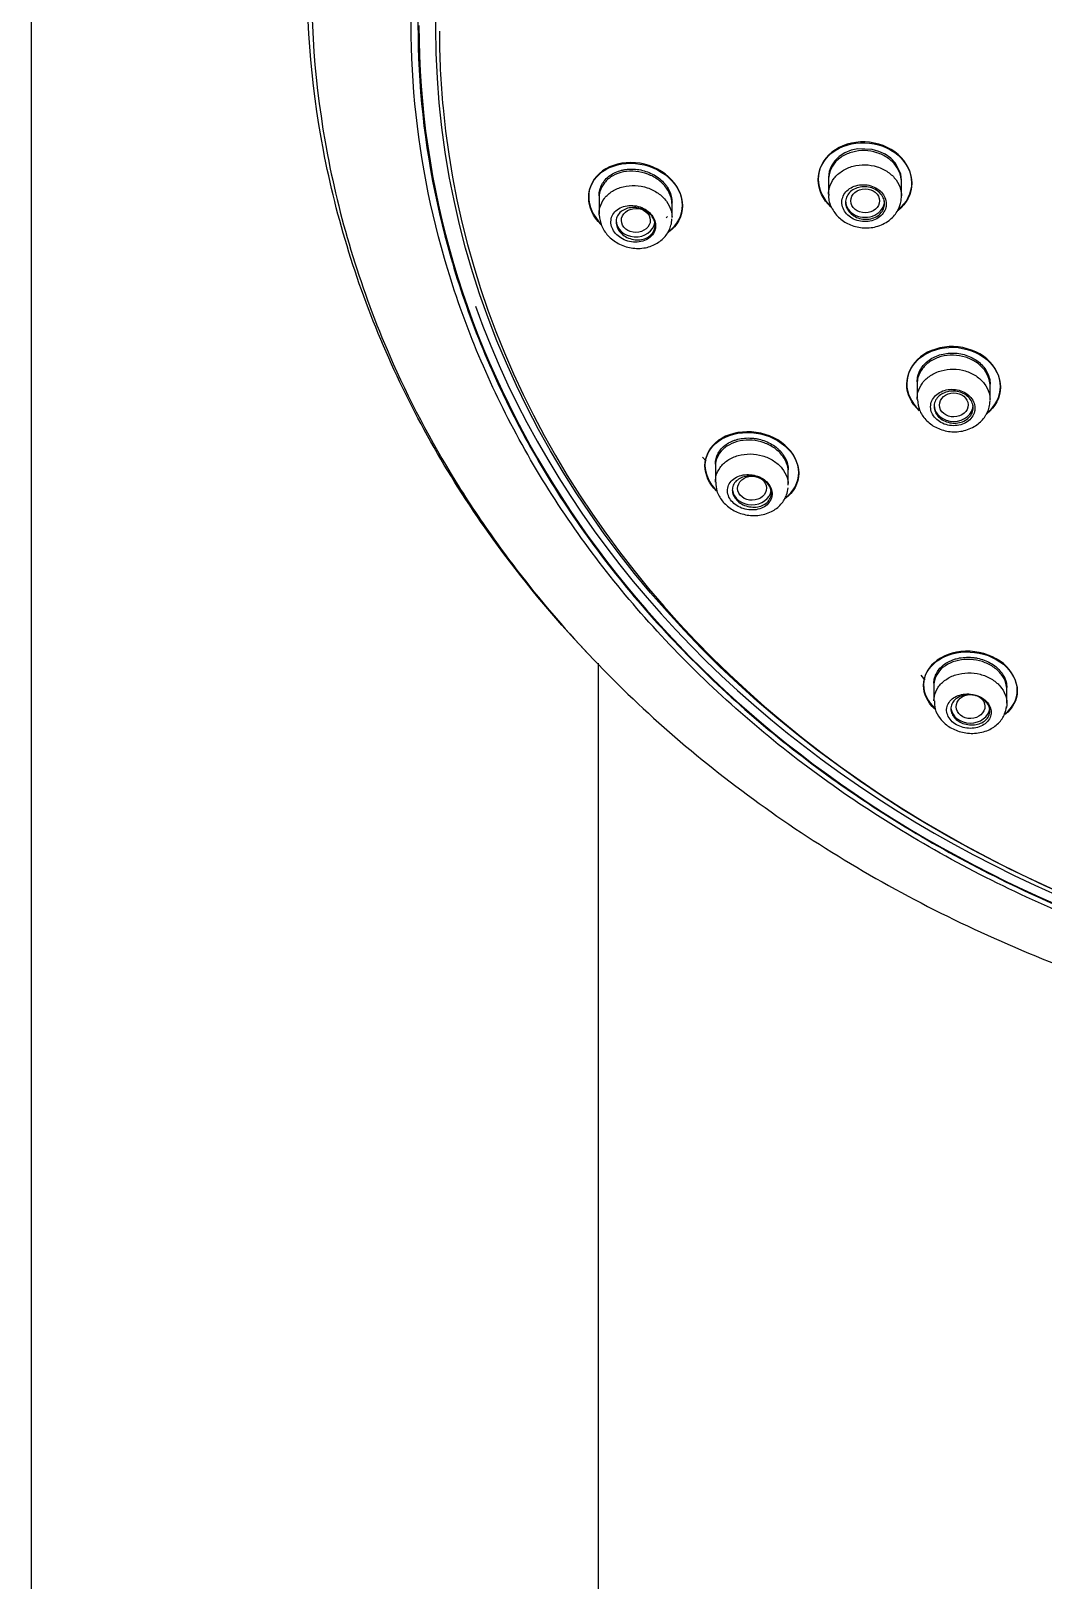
# Model space of a CAD drawing. Header units: millimetres. Extents: x -60 to 7633, y -2614 to 2146.
# Drawn here: x 2956.3 to 2995.3, y 966 to 1025.5 of the extents above; entities that cross this region are included whole.
import ezdxf

# ---------------------------------------------------------------- set-up
doc = ezdxf.new("R2010")
doc.units = ezdxf.units.MM
doc.layers.get('0').update_dxf_attribs({"color": 250})

msp = doc.modelspace()

# ---------------------------------------------------------------- linework, layer by layer
at = {"linetype": 'Continuous'}
for p, q in [((2956.342, 1859.666), (2956.342, 873.965)), ((2987.388, 1020.722), (2987.214, 1020.553)), ((2987.601, 1020.859), (2987.388, 1020.722)), ((2987.842, 1020.957), (2987.601, 1020.859)), ((2988.105, 1021.014), (2987.842, 1020.957)), ((2988.65, 1020.994), (2988.105, 1021.014)), ((2988.913, 1020.918), (2988.65, 1020.994)), ((2989.154, 1020.803), (2988.913, 1020.918)), ((2989.367, 1020.65), (2989.154, 1020.803)), ((2987.214, 1020.553), (2987.084, 1020.356)), ((2989.541, 1020.468), (2989.367, 1020.65)), ((2989.75, 1020.039), (2989.541, 1020.468)), ((2986.977, 1019.917), (2986.977, 1019.263)), ((2989.777, 1019.812), (2989.75, 1020.039)), ((2989.777, 1019.202), (2989.777, 1019.812)), ((2978.163, 1019.22), (2978.163, 1018.519)), ((2980.963, 1018.371), (2980.963, 1018.962)), ((2990.38, 1012.075), (2990.38, 1011.418)), ((2993.18, 1011.364), (2993.18, 1011.976)), ((2982.14, 1009.17), (2982.269, 1009.011)), ((2982.629, 1008.927), (2982.629, 1008.218)), ((2985.429, 1008.088), (2985.429, 1008.684)), ((2978.142, 873.965), (2978.142, 1001.252)), ((2990.517, 1000.796), (2990.67, 1000.606)), ((2991.023, 1000.538), (2991.023, 999.81)), ((2993.823, 999.714), (2993.823, 1000.319))]:
    msp.add_line(p, q, dxfattribs=at)
msp.add_arc((2987.949, 1019.912), 0.972, 152.81421, 179.90953, dxfattribs=at)
for centre, major_axis, ratio in [((3016.592, 1025.663), (44.7, 0), 0.838671), ((2988.383, 1019.015), (0.553, 0.003), 0.834682), ((2979.573, 1018.263), (0.555, 0.005), 0.831436), ((2991.786, 1011.175), (0.552, 0.007), 0.836504), ((2984.038, 1007.975), (0.554, 0.012), 0.834677), ((2992.43, 999.588), (0.552, 0.014), 0.839811)]:
    msp.add_ellipse(centre, major_axis=major_axis, ratio=ratio, dxfattribs=at)
for centre, major_axis, start_param, end_param in [((3016.592, 1025.749), (-45.35, 0), 0, 0.963986), ((3016.592, 1025.541), (-44.564, 0), 0, 0.079176), ((3016.592, 1025.541), (-44.564, 0), 0.079176, 3.011959), ((2988.377, 1019.014), (-0.75, 0), 0, 3.141593), ((2979.563, 1018.262), (-0.75, 0), 0, 3.012708), ((3016.592, 1025.886), (-45.1, 0), 0.292927, 2.913253), ((2991.78, 1011.172), (0.75, 0), 3.141593, 6.283185), ((2984.029, 1007.97), (-0.75, 0), 0.101328, 3.016538), ((2992.423, 999.581), (-0.75, 0), 0.107356, 3.024316), ((3016.592, 1025.749), (-45.35, 0), 0.963986, 1.980202)]:
    msp.add_ellipse(centre, major_axis=major_axis, ratio=0.838671, start_param=start_param, end_param=end_param, dxfattribs=at)
for points, knots in [([(3016.592, 1068.809), (3013.403, 1068.811), (3010.21, 1068.551), (3004.003, 1067.534), (3000.954, 1066.773), (2995.053, 1064.766), (2992.259, 1063.542), (2986.979, 1060.662), (2984.467, 1058.984), (2979.918, 1055.293), (2977.875, 1053.286), (2974.252, 1048.947), (2972.668, 1046.597), (2970.105, 1041.765), (2969.103, 1039.262), (2967.672, 1034.076), (2967.252, 1031.411), (2967.033, 1026.064), (2967.232, 1023.408), (2968.226, 1018.171), (2969.034, 1015.561), (2970.843, 1011.408), (2971.688, 1009.795), (2972.658, 1008.226)], [0, 0, 0, 0, 0.093763, 0.093763, 0.187525, 0.187525, 0.281288, 0.281288, 0.37505, 0.37505, 0.468813, 0.468813, 0.562575, 0.562575, 0.656338, 0.656338, 0.7501, 0.7501, 0.843863, 0.843863, 0.937625, 0.937625, 1, 1, 1, 1]), ([(2977.69, 1001.667), (2976.389, 1003.044), (2975.188, 1004.494), (2972.439, 1008.313), (2971.07, 1010.712), (2968.886, 1015.716), (2968.074, 1018.335), (2967.073, 1023.59), (2966.872, 1026.255), (2967.089, 1031.621), (2967.509, 1034.295), (2968.943, 1039.501), (2969.947, 1042.013), (2972.517, 1046.864), (2974.105, 1049.222), (2977.74, 1053.578), (2979.789, 1055.592), (2984.354, 1059.298), (2986.874, 1060.982), (2992.079, 1063.822), (2994.778, 1065.015), (2997.623, 1066.002)], [0, 0, 0, 0, 0.068757, 0.068757, 0.172637, 0.172637, 0.276517, 0.276517, 0.380397, 0.380397, 0.484277, 0.484277, 0.588157, 0.588157, 0.692037, 0.692037, 0.795917, 0.795917, 0.899797, 0.899797, 1, 1, 1, 1]), ([(3005.346, 988.702), (3002.658, 989.275), (3000.07, 990.044), (2995.085, 991.959), (2992.668, 993.119), (2988.155, 995.769), (2986.061, 997.252), (2982.195, 1000.531), (2980.421, 1002.338), (2977.333, 1006.135), (2976, 1008.138), (2973.763, 1012.356), (2972.867, 1014.568), (2971.58, 1019.029), (2971.176, 1021.3), (2970.862, 1025.923), (2970.957, 1028.245), (2971.634, 1032.797), (2972.215, 1035.044), (2973.878, 1039.478), (2974.939, 1041.604), (2977.49, 1045.66), (2978.992, 1047.605), (2982.409, 1051.251), (2984.291, 1052.92), (2988.388, 1055.961), (2990.627, 1057.343), (2995.344, 1059.733), (2997.804, 1060.737), (3002.923, 1062.37), (3005.602, 1063.001), (3009.689, 1063.632), (3011.064, 1063.79), (3013.822, 1064.001), (3015.222, 1064.053), (3016.592, 1064.053)], [0, 0, 0, 0, 0.0625, 0.0625, 0.125, 0.125, 0.1875, 0.1875, 0.25, 0.25, 0.3125, 0.3125, 0.375, 0.375, 0.4375, 0.4375, 0.5, 0.5, 0.5625, 0.5625, 0.625, 0.625, 0.6875, 0.6875, 0.75, 0.75, 0.8125, 0.8125, 0.875, 0.875, 0.9375, 0.9375, 0.96875, 0.96875, 1, 1, 1, 1]), ([(3016.592, 1063.798), (3011.072, 1063.799), (3005.746, 1062.982), (2995.475, 1059.741), (2990.651, 1057.302), (2984.526, 1052.771), (2982.651, 1051.113), (2979.244, 1047.49), (2977.745, 1045.556), (2975.2, 1041.522), (2974.142, 1039.409), (2972.48, 1034.997), (2971.899, 1032.762), (2971.219, 1028.233), (2971.122, 1025.923), (2971.429, 1021.321), (2971.828, 1019.061), (2973.104, 1014.621), (2973.993, 1012.42), (2976.217, 1008.22), (2977.541, 1006.226), (2980.611, 1002.447), (2982.376, 1000.648), (2986.221, 997.383), (2988.304, 995.907), (2992.795, 993.269), (2995.199, 992.115), (3000.159, 990.208), (3002.735, 989.443), (3005.41, 988.873)], [0, 0, 0, 0, 0.125, 0.125, 0.25, 0.25, 0.3125, 0.3125, 0.375, 0.375, 0.4375, 0.4375, 0.5, 0.5, 0.5625, 0.5625, 0.625, 0.625, 0.6875, 0.6875, 0.75, 0.75, 0.8125, 0.8125, 0.875, 0.875, 0.9375, 0.9375, 1, 1, 1, 1]), ([(2989.633, 1018.663), (2989.639, 1018.666), (2989.643, 1018.67), (2989.985, 1018.942), (2990.177, 1019.325), (2990.177, 1020.109), (2989.982, 1020.507), (2989.318, 1021.083), (2988.852, 1021.261), (2987.903, 1021.295), (2987.438, 1021.151), (2986.773, 1020.624), (2986.577, 1020.244), (2986.577, 1019.848)], [0, 0, 0, 0, 0.002944, 0.002944, 0.202355, 0.202355, 0.401766, 0.401766, 0.601177, 0.601177, 0.800589, 0.800589, 1, 1, 1, 1]), ([(2986.577, 1019.821), (2986.577, 1020.217), (2986.772, 1020.596), (2987.437, 1021.123), (2987.906, 1021.267), (2988.844, 1021.234), (2989.311, 1021.06), (2989.984, 1020.478), (2990.177, 1020.082), (2990.177, 1019.299), (2989.982, 1018.914), (2989.648, 1018.647), (2989.645, 1018.645), (2989.643, 1018.643)], [0, 0, 0, 0, 0.1997064, 0.1997064, 0.3994128, 0.3994128, 0.5991192, 0.5991192, 0.7988256, 0.7988256, 0.998532, 0.998532, 1, 1, 1, 1]), ([(2989.777, 1019.729), (2989.777, 1019.819), (2989.764, 1019.91), (2989.739, 1019.999), (2989.704, 1020.127), (2989.641, 1020.252), (2989.557, 1020.365), (2989.473, 1020.477), (2989.365, 1020.58), (2989.242, 1020.665), (2989.119, 1020.749), (2988.978, 1020.818), (2988.83, 1020.866), (2988.681, 1020.913), (2988.522, 1020.94), (2988.366, 1020.945), (2988.209, 1020.949), (2988.05, 1020.931), (2987.902, 1020.892), (2987.755, 1020.853), (2987.614, 1020.793), (2987.492, 1020.715), (2987.371, 1020.637), (2987.264, 1020.539), (2987.182, 1020.431), (2987.1, 1020.323), (2987.041, 1020.2), (2987.008, 1020.074), (2986.987, 1019.995), (2986.977, 1019.913), (2986.977, 1019.831)], [0, 0, 0, 0, 0.07379, 0.07379, 0.07379, 0.180874, 0.180874, 0.180874, 0.287974, 0.287974, 0.287974, 0.395212, 0.395212, 0.395212, 0.502662, 0.502662, 0.502662, 0.610319, 0.610319, 0.610319, 0.718089, 0.718089, 0.718089, 0.825817, 0.825817, 0.825817, 0.933348, 0.933348, 0.933348, 1, 1, 1, 1]), ([(2980.801, 1017.816), (2980.811, 1017.823), (2980.821, 1017.83), (2981.169, 1018.086), (2981.363, 1018.458), (2981.363, 1019.239), (2981.165, 1019.644), (2980.496, 1020.245), (2980.029, 1020.44), (2979.085, 1020.519), (2978.623, 1020.404), (2977.961, 1019.927), (2977.763, 1019.566), (2977.763, 1019.174)], [0, 0, 0, 0, 0.005917, 0.005917, 0.204733, 0.204733, 0.40355, 0.40355, 0.602367, 0.602367, 0.801183, 0.801183, 1, 1, 1, 1]), ([(2977.763, 1019.146), (2977.763, 1019.539), (2977.961, 1019.899), (2978.623, 1020.376), (2979.088, 1020.491), (2980.022, 1020.413), (2980.49, 1020.221), (2981.167, 1019.616), (2981.363, 1019.213), (2981.363, 1018.432), (2981.166, 1018.057), (2980.822, 1017.803), (2980.811, 1017.796), (2980.8, 1017.788)], [0, 0, 0, 0, 0.198722, 0.198722, 0.397444, 0.397444, 0.596166, 0.596166, 0.794888, 0.794888, 0.99361, 0.99361, 1, 1, 1, 1]), ([(2980.963, 1018.878), (2980.963, 1018.965), (2980.951, 1019.054), (2980.927, 1019.141), (2980.892, 1019.268), (2980.831, 1019.395), (2980.749, 1019.509), (2980.666, 1019.624), (2980.56, 1019.731), (2980.44, 1019.82), (2980.319, 1019.91), (2980.18, 1019.986), (2980.034, 1020.041), (2979.886, 1020.097), (2979.728, 1020.133), (2979.572, 1020.148), (2979.415, 1020.162), (2979.255, 1020.155), (2979.106, 1020.126), (2978.956, 1020.097), (2978.813, 1020.046), (2978.689, 1019.976), (2978.565, 1019.906), (2978.456, 1019.816), (2978.372, 1019.713), (2978.289, 1019.611), (2978.228, 1019.493), (2978.194, 1019.369), (2978.173, 1019.292), (2978.163, 1019.211), (2978.163, 1019.13)], [0, 0, 0, 0, 0.071831, 0.071831, 0.071831, 0.177419, 0.177419, 0.177419, 0.283077, 0.283077, 0.283077, 0.389429, 0.389429, 0.389429, 0.496915, 0.496915, 0.496915, 0.605633, 0.605633, 0.605633, 0.715196, 0.715196, 0.715196, 0.824715, 0.824715, 0.824715, 0.933102, 0.933102, 0.933102, 1, 1, 1, 1]), ([(2978.224, 1019.542), (2978.237, 1019.577), (2978.253, 1019.611), (2978.306, 1019.71), (2978.349, 1019.772), (2978.451, 1019.887), (2978.51, 1019.94), (2978.639, 1020.033), (2978.709, 1020.073), (2978.861, 1020.143), (2978.942, 1020.17), (2979.068, 1020.202), (2979.11, 1020.21), (2979.197, 1020.224), (2979.242, 1020.23), (2979.376, 1020.24), (2979.466, 1020.239), (2979.648, 1020.224), (2979.74, 1020.209), (2979.919, 1020.165), (2980.006, 1020.136), (2980.176, 1020.065), (2980.258, 1020.023), (2980.411, 1019.927), (2980.482, 1019.874), (2980.613, 1019.756), (2980.672, 1019.693), (2980.749, 1019.593), (2980.773, 1019.558), (2980.817, 1019.488), (2980.837, 1019.451), (2980.89, 1019.342), (2980.917, 1019.267), (2980.953, 1019.115), (2980.963, 1019.038), (2980.963, 1018.961), (2980.963, 1018.961), (2980.963, 1018.961)], [0, 0, 0, 0, 0.034477, 0.034477, 0.103429, 0.103429, 0.172382, 0.172382, 0.241335, 0.241335, 0.310287, 0.310287, 0.344764, 0.344764, 0.37924, 0.37924, 0.448193, 0.448193, 0.517145, 0.517145, 0.586098, 0.586098, 0.655051, 0.655051, 0.724003, 0.724003, 0.792956, 0.792956, 0.827432, 0.827432, 0.861909, 0.861909, 0.930861, 0.930861, 0.999814, 0.999814, 1, 1, 1, 1]), ([(2986.977, 1019.268), (2986.977, 1019.354), (2986.989, 1019.44), (2987.012, 1019.523), (2987.047, 1019.649), (2987.108, 1019.772), (2987.192, 1019.881), (2987.275, 1019.99), (2987.383, 1020.087), (2987.505, 1020.166), (2987.628, 1020.245), (2987.769, 1020.306), (2987.917, 1020.346), (2988.065, 1020.386), (2988.224, 1020.405), (2988.381, 1020.401), (2988.538, 1020.397), (2988.696, 1020.371), (2988.844, 1020.324), (2988.992, 1020.277), (2989.133, 1020.208), (2989.255, 1020.124), (2989.377, 1020.039), (2989.484, 1019.936), (2989.567, 1019.823), (2989.649, 1019.71), (2989.71, 1019.584), (2989.744, 1019.456), (2989.765, 1019.375), (2989.776, 1019.293), (2989.777, 1019.211)], [0, 0, 0, 0, 0.070497, 0.070497, 0.070497, 0.178191, 0.178191, 0.178191, 0.285954, 0.285954, 0.285954, 0.39381, 0.39381, 0.39381, 0.501742, 0.501742, 0.501742, 0.609698, 0.609698, 0.609698, 0.717619, 0.717619, 0.717619, 0.825465, 0.825465, 0.825465, 0.93323, 0.93323, 0.93323, 1, 1, 1, 1]), ([(2978.164, 1018.479), (2978.16, 1018.575), (2978.17, 1018.671), (2978.194, 1018.763), (2978.227, 1018.887), (2978.287, 1019.007), (2978.368, 1019.112), (2978.449, 1019.218), (2978.554, 1019.313), (2978.675, 1019.388), (2978.796, 1019.464), (2978.936, 1019.522), (2979.083, 1019.559), (2979.231, 1019.596), (2979.39, 1019.611), (2979.547, 1019.604), (2979.705, 1019.598), (2979.865, 1019.568), (2980.014, 1019.518), (2980.163, 1019.469), (2980.305, 1019.397), (2980.429, 1019.31), (2980.552, 1019.223), (2980.661, 1019.119), (2980.745, 1019.004), (2980.829, 1018.89), (2980.891, 1018.764), (2980.926, 1018.636), (2980.948, 1018.556), (2980.961, 1018.474), (2980.963, 1018.393)], [0, 0, 0, 0, 0.078356, 0.078356, 0.078356, 0.184458, 0.184458, 0.184458, 0.290985, 0.290985, 0.290985, 0.398091, 0.398091, 0.398091, 0.505643, 0.505643, 0.505643, 0.613318, 0.613318, 0.613318, 0.720773, 0.720773, 0.720773, 0.827794, 0.827794, 0.827794, 0.934356, 0.934356, 0.934356, 1, 1, 1, 1]), ([(2978.163, 1019.212), (2978.163, 1019.212), (2978.163, 1019.213), (2978.163, 1019.213), (2978.163, 1019.29), (2978.172, 1019.364), (2978.199, 1019.472), (2978.21, 1019.507), (2978.224, 1019.542)], [0, 0, 0, 0, 0.003942, 0.003942, 0.003942, 0.667981, 0.667981, 1, 1, 1, 1]), ([(2989.193, 1018.904), (2989.192, 1018.983), (2989.175, 1019.063), (2989.143, 1019.139), (2989.111, 1019.214), (2989.063, 1019.287), (2989.004, 1019.35), (2988.944, 1019.414), (2988.871, 1019.47), (2988.79, 1019.514), (2988.709, 1019.559), (2988.618, 1019.593), (2988.526, 1019.613), (2988.432, 1019.634), (2988.334, 1019.641), (2988.239, 1019.635), (2988.144, 1019.629), (2988.05, 1019.609), (2987.964, 1019.577), (2987.878, 1019.545), (2987.798, 1019.5), (2987.731, 1019.445), (2987.664, 1019.391), (2987.608, 1019.326), (2987.568, 1019.255), (2987.527, 1019.184), (2987.501, 1019.107), (2987.492, 1019.028), (2987.483, 1018.95), (2987.49, 1018.868), (2987.512, 1018.79), (2987.535, 1018.713), (2987.573, 1018.637), (2987.625, 1018.569), (2987.677, 1018.501), (2987.743, 1018.438), (2987.818, 1018.387), (2987.893, 1018.336), (2987.979, 1018.295), (2988.069, 1018.266), (2988.16, 1018.238), (2988.256, 1018.222), (2988.352, 1018.219), (2988.448, 1018.217), (2988.544, 1018.228), (2988.634, 1018.253), (2988.724, 1018.277), (2988.81, 1018.315), (2988.884, 1018.363), (2988.957, 1018.411), (2989.022, 1018.471), (2989.071, 1018.537), (2989.12, 1018.604), (2989.156, 1018.679), (2989.176, 1018.756), (2989.188, 1018.804), (2989.194, 1018.854), (2989.193, 1018.904)], [0, 0, 0, 0, 0.053407, 0.053407, 0.053407, 0.106811, 0.106811, 0.106811, 0.160261, 0.160261, 0.160261, 0.213876, 0.213876, 0.213876, 0.267699, 0.267699, 0.267699, 0.321686, 0.321686, 0.321686, 0.375719, 0.375719, 0.375719, 0.429653, 0.429653, 0.429653, 0.483377, 0.483377, 0.483377, 0.536877, 0.536877, 0.536877, 0.590245, 0.590245, 0.590245, 0.643637, 0.643637, 0.643637, 0.697196, 0.697196, 0.697196, 0.750984, 0.750984, 0.750984, 0.804958, 0.804958, 0.804958, 0.858993, 0.858993, 0.858993, 0.912945, 0.912945, 0.912945, 0.966711, 0.966711, 0.966711, 1, 1, 1, 1]), ([(2989.127, 1018.905), (2989.127, 1018.836), (2989.112, 1018.765), (2989.085, 1018.7), (2989.057, 1018.635), (2989.015, 1018.574), (2988.963, 1018.521), (2988.911, 1018.469), (2988.846, 1018.423), (2988.775, 1018.389), (2988.704, 1018.354), (2988.624, 1018.329), (2988.542, 1018.317), (2988.46, 1018.304), (2988.374, 1018.304), (2988.291, 1018.315), (2988.207, 1018.326), (2988.124, 1018.349), (2988.048, 1018.382), (2987.973, 1018.416), (2987.902, 1018.46), (2987.843, 1018.513), (2987.784, 1018.564), (2987.735, 1018.625), (2987.699, 1018.69), (2987.663, 1018.754), (2987.64, 1018.824), (2987.631, 1018.894), (2987.622, 1018.963), (2987.628, 1019.035), (2987.647, 1019.102), (2987.666, 1019.169), (2987.7, 1019.234), (2987.745, 1019.291), (2987.79, 1019.348), (2987.848, 1019.399), (2987.914, 1019.439), (2987.98, 1019.48), (2988.056, 1019.512), (2988.135, 1019.531), (2988.215, 1019.551), (2988.3, 1019.559), (2988.384, 1019.556), (2988.468, 1019.552), (2988.554, 1019.536), (2988.633, 1019.51), (2988.712, 1019.483), (2988.787, 1019.445), (2988.852, 1019.398), (2988.917, 1019.351), (2988.974, 1019.295), (2989.017, 1019.234), (2989.061, 1019.173), (2989.093, 1019.105), (2989.11, 1019.036), (2989.121, 1018.993), (2989.127, 1018.949), (2989.127, 1018.905)], [0, 0, 0, 0, 0.053596, 0.053596, 0.053596, 0.107187, 0.107187, 0.107187, 0.160845, 0.160845, 0.160845, 0.214615, 0.214615, 0.214615, 0.268474, 0.268474, 0.268474, 0.322356, 0.322356, 0.322356, 0.376183, 0.376183, 0.376183, 0.429895, 0.429895, 0.429895, 0.483487, 0.483487, 0.483487, 0.537008, 0.537008, 0.537008, 0.590544, 0.590544, 0.590544, 0.644171, 0.644171, 0.644171, 0.697923, 0.697923, 0.697923, 0.751775, 0.751775, 0.751775, 0.805658, 0.805658, 0.805658, 0.859495, 0.859495, 0.859495, 0.91323, 0.91323, 0.91323, 0.966855, 0.966855, 0.966855, 1, 1, 1, 1]), ([(2986.99, 1019.268), (2986.985, 1019.241), (2986.957, 1019.078), (2987.077, 1018.743), (2987.343, 1018.366), (2987.76, 1018.086), (2988.272, 1017.95), (2988.822, 1017.994), (2989.299, 1018.224), (2989.628, 1018.581), (2989.76, 1018.931), (2989.773, 1019.123), (2989.777, 1019.186)], [0, 0, 0, 0, 0.018714, 0.129707, 0.240606, 0.35668, 0.47893, 0.606003, 0.736304, 0.848577, 0.957423, 1, 1, 1, 1]), ([(2978.167, 1018.473), (2978.187, 1018.321), (2978.228, 1018.052), (2978.492, 1017.658), (2978.887, 1017.353), (2979.398, 1017.178), (2979.934, 1017.183), (2980.408, 1017.364), (2980.752, 1017.67), (2980.929, 1018.025), (2980.953, 1018.237), (2980.962, 1018.329)], [0, 0, 0, 0, 0.105331, 0.217223, 0.336153, 0.462315, 0.594003, 0.71432, 0.827738, 0.936041, 1, 1, 1, 1]), ([(2980.334, 1018.076), (2980.332, 1018.154), (2980.314, 1018.233), (2980.282, 1018.308), (2980.249, 1018.384), (2980.202, 1018.456), (2980.142, 1018.521), (2980.083, 1018.586), (2980.01, 1018.644), (2979.931, 1018.691), (2979.85, 1018.739), (2979.76, 1018.777), (2979.668, 1018.802), (2979.574, 1018.827), (2979.475, 1018.84), (2979.38, 1018.839), (2979.283, 1018.839), (2979.186, 1018.824), (2979.099, 1018.797), (2979.01, 1018.769), (2978.928, 1018.728), (2978.859, 1018.676), (2978.791, 1018.625), (2978.734, 1018.562), (2978.693, 1018.493), (2978.653, 1018.425), (2978.628, 1018.348), (2978.62, 1018.27), (2978.612, 1018.193), (2978.619, 1018.113), (2978.643, 1018.036), (2978.666, 1017.959), (2978.705, 1017.884), (2978.756, 1017.815), (2978.807, 1017.746), (2978.872, 1017.682), (2978.946, 1017.629), (2979.02, 1017.574), (2979.106, 1017.529), (2979.195, 1017.496), (2979.286, 1017.462), (2979.383, 1017.44), (2979.479, 1017.432), (2979.577, 1017.424), (2979.676, 1017.43), (2979.768, 1017.45), (2979.86, 1017.469), (2979.948, 1017.503), (2980.024, 1017.548), (2980.099, 1017.593), (2980.165, 1017.651), (2980.215, 1017.716), (2980.264, 1017.78), (2980.299, 1017.854), (2980.318, 1017.93), (2980.329, 1017.978), (2980.335, 1018.027), (2980.334, 1018.076)], [0, 0, 0, 0, 0.052251, 0.052251, 0.052251, 0.10449, 0.10449, 0.10449, 0.156947, 0.156947, 0.156947, 0.210179, 0.210179, 0.210179, 0.264421, 0.264421, 0.264421, 0.319529, 0.319529, 0.319529, 0.374958, 0.374958, 0.374958, 0.429921, 0.429921, 0.429921, 0.483769, 0.483769, 0.483769, 0.536389, 0.536389, 0.536389, 0.588305, 0.588305, 0.588305, 0.640377, 0.640377, 0.640377, 0.693358, 0.693358, 0.693358, 0.747553, 0.747553, 0.747553, 0.8027, 0.8027, 0.8027, 0.858117, 0.858117, 0.858117, 0.91304, 0.91304, 0.91304, 0.96699, 0.96699, 0.96699, 1, 1, 1, 1]), ([(2980.313, 1018.076), (2980.313, 1018.007), (2980.298, 1017.938), (2980.271, 1017.876), (2980.244, 1017.813), (2980.203, 1017.755), (2980.151, 1017.706), (2980.099, 1017.656), (2980.036, 1017.614), (2979.965, 1017.583), (2979.894, 1017.552), (2979.815, 1017.531), (2979.733, 1017.523), (2979.65, 1017.514), (2979.563, 1017.517), (2979.479, 1017.532), (2979.395, 1017.548), (2979.311, 1017.575), (2979.234, 1017.613), (2979.158, 1017.65), (2979.087, 1017.699), (2979.027, 1017.755), (2978.968, 1017.809), (2978.919, 1017.873), (2978.883, 1017.939), (2978.848, 1018.004), (2978.825, 1018.075), (2978.817, 1018.144), (2978.808, 1018.212), (2978.814, 1018.281), (2978.833, 1018.346), (2978.852, 1018.41), (2978.885, 1018.472), (2978.929, 1018.525), (2978.973, 1018.579), (2979.03, 1018.626), (2979.095, 1018.663), (2979.161, 1018.7), (2979.237, 1018.727), (2979.316, 1018.743), (2979.396, 1018.759), (2979.482, 1018.764), (2979.567, 1018.756), (2979.652, 1018.748), (2979.738, 1018.728), (2979.818, 1018.698), (2979.898, 1018.667), (2979.974, 1018.625), (2980.04, 1018.575), (2980.105, 1018.526), (2980.162, 1018.467), (2980.205, 1018.404), (2980.248, 1018.341), (2980.28, 1018.272), (2980.297, 1018.203), (2980.307, 1018.161), (2980.313, 1018.118), (2980.313, 1018.076)], [0, 0, 0, 0, 0.053087, 0.053087, 0.053087, 0.10615, 0.10615, 0.10615, 0.15957, 0.15957, 0.15957, 0.213613, 0.213613, 0.213613, 0.268181, 0.268181, 0.268181, 0.322932, 0.322932, 0.322932, 0.377391, 0.377391, 0.377391, 0.431175, 0.431175, 0.431175, 0.484215, 0.484215, 0.484215, 0.536823, 0.536823, 0.536823, 0.589526, 0.589526, 0.589526, 0.64279, 0.64279, 0.64279, 0.6968, 0.6968, 0.6968, 0.751388, 0.751388, 0.751388, 0.806132, 0.806132, 0.806132, 0.860574, 0.860574, 0.860574, 0.914426, 0.914426, 0.914426, 0.967663, 0.967663, 0.967663, 1, 1, 1, 1]), ([(2993.033, 1010.838), (2993.039, 1010.843), (2993.046, 1010.848), (2993.388, 1011.118), (2993.58, 1011.496), (2993.58, 1012.269), (2993.385, 1012.661), (2992.721, 1013.227), (2992.255, 1013.401), (2991.305, 1013.43), (2990.84, 1013.284), (2990.176, 1012.762), (2989.98, 1012.387), (2989.98, 1011.998)], [0, 0, 0, 0, 0.003799, 0.003799, 0.203039, 0.203039, 0.402279, 0.402279, 0.60152, 0.60152, 0.80076, 0.80076, 1, 1, 1, 1]), ([(2989.98, 1011.97), (2989.98, 1012.36), (2990.175, 1012.734), (2990.839, 1013.256), (2991.308, 1013.402), (2992.246, 1013.374), (2992.714, 1013.204), (2993.388, 1012.633), (2993.58, 1012.242), (2993.58, 1011.47), (2993.385, 1011.09), (2993.049, 1010.824), (2993.045, 1010.82), (2993.04, 1010.816)], [0, 0, 0, 0, 0.199433, 0.199433, 0.398866, 0.398866, 0.5983, 0.5983, 0.797733, 0.797733, 0.997166, 0.997166, 1, 1, 1, 1]), ([(2993.18, 1011.893), (2993.18, 1011.982), (2993.167, 1012.072), (2993.143, 1012.158), (2993.107, 1012.285), (2993.044, 1012.408), (2992.96, 1012.519), (2992.876, 1012.63), (2992.768, 1012.731), (2992.645, 1012.814), (2992.522, 1012.897), (2992.381, 1012.965), (2992.233, 1013.01), (2992.085, 1013.057), (2991.926, 1013.082), (2991.77, 1013.086), (2991.613, 1013.09), (2991.454, 1013.072), (2991.307, 1013.033), (2991.159, 1012.994), (2991.019, 1012.934), (2990.897, 1012.857), (2990.775, 1012.779), (2990.669, 1012.683), (2990.587, 1012.576), (2990.504, 1012.469), (2990.444, 1012.348), (2990.411, 1012.223), (2990.39, 1012.145), (2990.38, 1012.064), (2990.38, 1011.983)], [0, 0, 0, 0, 0.073702, 0.073702, 0.073702, 0.180905, 0.180905, 0.180905, 0.287991, 0.287991, 0.287991, 0.395089, 0.395089, 0.395089, 0.502321, 0.502321, 0.502321, 0.609763, 0.609763, 0.609763, 0.717414, 0.717414, 0.717414, 0.825184, 0.825184, 0.825184, 0.932917, 0.932917, 0.932917, 1, 1, 1, 1]), ([(2990.407, 1012.288), (2990.425, 1012.36), (2990.451, 1012.432), (2990.522, 1012.569), (2990.565, 1012.633), (2990.666, 1012.755), (2990.725, 1012.812), (2990.854, 1012.913), (2990.925, 1012.959), (2991.077, 1013.038), (2991.159, 1013.071), (2991.327, 1013.123), (2991.415, 1013.142), (2991.596, 1013.166), (2991.686, 1013.171), (2991.869, 1013.165), (2991.962, 1013.155), (2992.141, 1013.12), (2992.229, 1013.096), (2992.398, 1013.034), (2992.48, 1012.995), (2992.632, 1012.908), (2992.703, 1012.858), (2992.834, 1012.747), (2992.892, 1012.687), (2992.994, 1012.559), (2993.038, 1012.491), (2993.108, 1012.349), (2993.135, 1012.276), (2993.171, 1012.128), (2993.18, 1012.051), (2993.18, 1011.976), (2993.18, 1011.976), (2993.18, 1011.976)], [0, 0, 0, 0, 0.066654, 0.066654, 0.133308, 0.133308, 0.199962, 0.199962, 0.266616, 0.266616, 0.333269, 0.333269, 0.399923, 0.399923, 0.466577, 0.466577, 0.533231, 0.533231, 0.599885, 0.599885, 0.666538, 0.666538, 0.733192, 0.733192, 0.799846, 0.799846, 0.8665, 0.8665, 0.933154, 0.933154, 0.999807, 0.999807, 1, 1, 1, 1]), ([(2990.381, 1011.387), (2990.378, 1011.478), (2990.388, 1011.57), (2990.411, 1011.659), (2990.443, 1011.785), (2990.503, 1011.908), (2990.584, 1012.017), (2990.666, 1012.126), (2990.772, 1012.224), (2990.893, 1012.304), (2991.014, 1012.384), (2991.155, 1012.447), (2991.302, 1012.489), (2991.449, 1012.53), (2991.608, 1012.551), (2991.765, 1012.55), (2991.922, 1012.548), (2992.081, 1012.524), (2992.229, 1012.48), (2992.378, 1012.435), (2992.52, 1012.369), (2992.643, 1012.287), (2992.766, 1012.204), (2992.875, 1012.104), (2992.959, 1011.993), (2993.044, 1011.882), (2993.106, 1011.758), (2993.142, 1011.631), (2993.165, 1011.552), (2993.177, 1011.471), (2993.18, 1011.39)], [0, 0, 0, 0, 0.075358, 0.075358, 0.075358, 0.182562, 0.182562, 0.182562, 0.28986, 0.28986, 0.28986, 0.397233, 0.397233, 0.397233, 0.50463, 0.50463, 0.50463, 0.611993, 0.611993, 0.611993, 0.719282, 0.719282, 0.719282, 0.82649, 0.82649, 0.82649, 0.933641, 0.933641, 0.933641, 1, 1, 1, 1]), ([(2992.6, 1011.066), (2992.598, 1011.144), (2992.58, 1011.223), (2992.546, 1011.297), (2992.513, 1011.371), (2992.464, 1011.442), (2992.403, 1011.504), (2992.343, 1011.565), (2992.268, 1011.62), (2992.187, 1011.662), (2992.106, 1011.705), (2992.015, 1011.737), (2991.922, 1011.755), (2991.828, 1011.774), (2991.731, 1011.78), (2991.636, 1011.772), (2991.542, 1011.765), (2991.448, 1011.744), (2991.363, 1011.711), (2991.277, 1011.678), (2991.198, 1011.632), (2991.132, 1011.578), (2991.066, 1011.523), (2991.011, 1011.458), (2990.971, 1011.388), (2990.932, 1011.317), (2990.907, 1011.24), (2990.899, 1011.162), (2990.891, 1011.084), (2990.899, 1011.004), (2990.923, 1010.927), (2990.946, 1010.851), (2990.986, 1010.777), (2991.039, 1010.71), (2991.092, 1010.644), (2991.159, 1010.584), (2991.235, 1010.534), (2991.311, 1010.485), (2991.398, 1010.446), (2991.488, 1010.419), (2991.578, 1010.393), (2991.675, 1010.378), (2991.77, 1010.377), (2991.866, 1010.376), (2991.962, 1010.389), (2992.051, 1010.414), (2992.14, 1010.439), (2992.225, 1010.478), (2992.298, 1010.526), (2992.371, 1010.575), (2992.435, 1010.634), (2992.483, 1010.701), (2992.532, 1010.767), (2992.567, 1010.842), (2992.585, 1010.918), (2992.596, 1010.967), (2992.601, 1011.016), (2992.6, 1011.066)], [0, 0, 0, 0, 0.053434, 0.053434, 0.053434, 0.106872, 0.106872, 0.106872, 0.160263, 0.160263, 0.160263, 0.213714, 0.213714, 0.213714, 0.26733, 0.26733, 0.26733, 0.321154, 0.321154, 0.321154, 0.375142, 0.375142, 0.375142, 0.429175, 0.429175, 0.429175, 0.483108, 0.483108, 0.483108, 0.536832, 0.536832, 0.536832, 0.590331, 0.590331, 0.590331, 0.643699, 0.643699, 0.643699, 0.697092, 0.697092, 0.697092, 0.750652, 0.750652, 0.750652, 0.804441, 0.804441, 0.804441, 0.858416, 0.858416, 0.858416, 0.912451, 0.912451, 0.912451, 0.966402, 0.966402, 0.966402, 1, 1, 1, 1]), ([(2990.387, 1011.382), (2990.403, 1011.233), (2990.438, 1010.967), (2990.697, 1010.581), (2991.084, 1010.29), (2991.584, 1010.129), (2992.132, 1010.142), (2992.624, 1010.339), (2992.979, 1010.671), (2993.15, 1011.031), (2993.172, 1011.241), (2993.179, 1011.328)], [0, 0, 0, 0, 0.103193, 0.21458, 0.330729, 0.453762, 0.582024, 0.71409, 0.829631, 0.93958, 1, 1, 1, 1]), ([(2992.53, 1011.067), (2992.53, 1010.998), (2992.516, 1010.928), (2992.488, 1010.864), (2992.46, 1010.8), (2992.418, 1010.739), (2992.366, 1010.687), (2992.313, 1010.635), (2992.249, 1010.59), (2992.178, 1010.556), (2992.106, 1010.521), (2992.026, 1010.497), (2991.944, 1010.484), (2991.862, 1010.472), (2991.776, 1010.471), (2991.692, 1010.482), (2991.609, 1010.493), (2991.526, 1010.515), (2991.45, 1010.548), (2991.375, 1010.581), (2991.305, 1010.625), (2991.246, 1010.676), (2991.187, 1010.726), (2991.137, 1010.786), (2991.102, 1010.849), (2991.066, 1010.913), (2991.043, 1010.981), (2991.034, 1011.05), (2991.025, 1011.119), (2991.031, 1011.189), (2991.05, 1011.255), (2991.07, 1011.321), (2991.103, 1011.385), (2991.148, 1011.442), (2991.194, 1011.498), (2991.252, 1011.549), (2991.318, 1011.589), (2991.384, 1011.63), (2991.46, 1011.661), (2991.54, 1011.68), (2991.619, 1011.7), (2991.705, 1011.709), (2991.789, 1011.705), (2991.873, 1011.702), (2991.958, 1011.686), (2992.037, 1011.66), (2992.116, 1011.634), (2992.191, 1011.597), (2992.256, 1011.551), (2992.321, 1011.505), (2992.378, 1011.45), (2992.421, 1011.39), (2992.465, 1011.33), (2992.496, 1011.263), (2992.514, 1011.195), (2992.525, 1011.153), (2992.53, 1011.11), (2992.53, 1011.067)], [0, 0, 0, 0, 0.053699, 0.053699, 0.053699, 0.107392, 0.107392, 0.107392, 0.161166, 0.161166, 0.161166, 0.215027, 0.215027, 0.215027, 0.268908, 0.268908, 0.268908, 0.322731, 0.322731, 0.322731, 0.376439, 0.376439, 0.376439, 0.430027, 0.430027, 0.430027, 0.483547, 0.483547, 0.483547, 0.537085, 0.537085, 0.537085, 0.590716, 0.590716, 0.590716, 0.644473, 0.644473, 0.644473, 0.698327, 0.698327, 0.698327, 0.75221, 0.75221, 0.75221, 0.806043, 0.806043, 0.806043, 0.859774, 0.859774, 0.859774, 0.913395, 0.913395, 0.913395, 0.966943, 0.966943, 0.966943, 1, 1, 1, 1]), ([(2985.282, 1007.584), (2985.289, 1007.588), (2985.295, 1007.592), (2985.635, 1007.837), (2985.829, 1008.196), (2985.829, 1008.95), (2985.633, 1009.343), (2984.962, 1009.921), (2984.491, 1010.106), (2983.544, 1010.17), (2983.083, 1010.049), (2982.425, 1009.581), (2982.229, 1009.234), (2982.229, 1008.859)], [0, 0, 0, 0, 0.0037, 0.0037, 0.20296, 0.20296, 0.40222, 0.40222, 0.60148, 0.60148, 0.80074, 0.80074, 1, 1, 1, 1]), ([(2982.229, 1008.832), (2982.229, 1009.206), (2982.424, 1009.553), (2983.082, 1010.022), (2983.548, 1010.142), (2984.484, 1010.08), (2984.956, 1009.897), (2985.634, 1009.315), (2985.829, 1008.925), (2985.829, 1008.169), (2985.633, 1007.808), (2985.301, 1007.569), (2985.299, 1007.568), (2985.298, 1007.567)], [0, 0, 0, 0, 0.199805, 0.199805, 0.399611, 0.399611, 0.599416, 0.599416, 0.799222, 0.799222, 0.999027, 0.999027, 1, 1, 1, 1]), ([(2985.429, 1008.6), (2985.429, 1008.683), (2985.417, 1008.768), (2985.394, 1008.851), (2985.36, 1008.975), (2985.298, 1009.098), (2985.215, 1009.209), (2985.133, 1009.32), (2985.027, 1009.422), (2984.906, 1009.508), (2984.786, 1009.594), (2984.647, 1009.666), (2984.501, 1009.718), (2984.355, 1009.77), (2984.198, 1009.804), (2984.043, 1009.816), (2983.887, 1009.829), (2983.728, 1009.821), (2983.58, 1009.792), (2983.431, 1009.764), (2983.289, 1009.714), (2983.165, 1009.647), (2983.04, 1009.579), (2982.931, 1009.492), (2982.846, 1009.393), (2982.761, 1009.294), (2982.698, 1009.18), (2982.663, 1009.06), (2982.64, 1008.983), (2982.629, 1008.903), (2982.629, 1008.822)], [0, 0, 0, 0, 0.0711008, 0.0711008, 0.0711008, 0.1773208, 0.1773208, 0.1773208, 0.2829318, 0.2829318, 0.2829318, 0.3885812, 0.3885812, 0.3885812, 0.494897, 0.494897, 0.494897, 0.6023326, 0.6023326, 0.6023326, 0.7110062, 0.7110062, 0.7110062, 0.8205549, 0.8205549, 0.8205549, 0.9301118, 0.9301118, 0.9301118, 1, 1, 1, 1]), ([(2982.689, 1009.219), (2982.702, 1009.253), (2982.718, 1009.286), (2982.771, 1009.381), (2982.813, 1009.441), (2982.914, 1009.552), (2982.973, 1009.604), (2983.101, 1009.695), (2983.171, 1009.736), (2983.284, 1009.787), (2983.324, 1009.803), (2983.404, 1009.831), (2983.445, 1009.843), (2983.57, 1009.876), (2983.657, 1009.89), (2983.837, 1009.906), (2983.928, 1009.907), (2984.064, 1009.898), (2984.11, 1009.893), (2984.202, 1009.879), (2984.247, 1009.871), (2984.383, 1009.841), (2984.47, 1009.814), (2984.64, 1009.747), (2984.723, 1009.706), (2984.876, 1009.615), (2984.948, 1009.564), (2985.046, 1009.479), (2985.078, 1009.449), (2985.137, 1009.388), (2985.164, 1009.357), (2985.216, 1009.292), (2985.239, 1009.259), (2985.283, 1009.191), (2985.303, 1009.156), (2985.357, 1009.05), (2985.384, 1008.978), (2985.42, 1008.832), (2985.429, 1008.757), (2985.429, 1008.683)], [0, 0, 0, 0, 0.034483, 0.034483, 0.103449, 0.103449, 0.172414, 0.172414, 0.24138, 0.24138, 0.275862, 0.275862, 0.310345, 0.310345, 0.379311, 0.379311, 0.448276, 0.448276, 0.482759, 0.482759, 0.517242, 0.517242, 0.586207, 0.586207, 0.655173, 0.655173, 0.724138, 0.724138, 0.758621, 0.758621, 0.793104, 0.793104, 0.827586, 0.827586, 0.862069, 0.862069, 0.931035, 0.931035, 1, 1, 1, 1]), ([(2982.629, 1008.207), (2982.628, 1008.278), (2982.636, 1008.349), (2982.651, 1008.418), (2982.678, 1008.541), (2982.733, 1008.66), (2982.809, 1008.767), (2982.886, 1008.874), (2982.988, 1008.97), (2983.105, 1009.048), (2983.223, 1009.127), (2983.361, 1009.189), (2983.507, 1009.23), (2983.653, 1009.271), (2983.812, 1009.292), (2983.969, 1009.29), (2984.126, 1009.288), (2984.287, 1009.265), (2984.438, 1009.221), (2984.588, 1009.177), (2984.732, 1009.111), (2984.859, 1009.03), (2984.985, 1008.949), (2985.097, 1008.85), (2985.185, 1008.741), (2985.273, 1008.632), (2985.34, 1008.51), (2985.381, 1008.386), (2985.406, 1008.309), (2985.422, 1008.23), (2985.427, 1008.151)], [0, 0, 0, 0, 0.060494, 0.060494, 0.060494, 0.169074, 0.169074, 0.169074, 0.278243, 0.278243, 0.278243, 0.387883, 0.387883, 0.387883, 0.497672, 0.497672, 0.497672, 0.607257, 0.607257, 0.607257, 0.716407, 0.716407, 0.716407, 0.825085, 0.825085, 0.825085, 0.933434, 0.933434, 0.933434, 1, 1, 1, 1]), ([(2982.629, 1008.903), (2982.629, 1008.904), (2982.629, 1008.904), (2982.629, 1008.905), (2982.629, 1008.978), (2982.638, 1009.049), (2982.665, 1009.152), (2982.676, 1009.186), (2982.689, 1009.219)], [0, 0, 0, 0, 0.003978, 0.003978, 0.003978, 0.667993, 0.667993, 1, 1, 1, 1]), ([(2972.658, 1008.226), (2973.146, 1007.436), (2973.665, 1006.658), (2975.862, 1003.601), (2977.751, 1001.472), (2981.968, 997.551), (2984.325, 995.742), (2989.399, 992.544), (2992.086, 991.167), (2997.755, 988.849), (3000.767, 987.906), (3006.878, 986.538), (3009.991, 986.101), (3013.163, 985.915)], [0, 0, 0, 0, 0.062751, 0.062751, 0.250201, 0.250201, 0.43765, 0.43765, 0.6251, 0.6251, 0.81255, 0.81255, 1, 1, 1, 1]), ([(2982.643, 1008.205), (2982.649, 1008.081), (2982.664, 1007.84), (2982.881, 1007.466), (2983.236, 1007.149), (2983.717, 1006.943), (2984.266, 1006.898), (2984.776, 1007.04), (2985.16, 1007.329), (2985.371, 1007.676), (2985.409, 1007.893), (2985.425, 1007.994)], [0, 0, 0, 0, 0.087184, 0.196801, 0.312643, 0.436651, 0.566907, 0.702349, 0.818929, 0.928397, 1, 1, 1, 1]), ([(2984.808, 1007.795), (2984.803, 1007.869), (2984.782, 1007.946), (2984.747, 1008.018), (2984.711, 1008.09), (2984.66, 1008.159), (2984.599, 1008.22), (2984.537, 1008.28), (2984.462, 1008.334), (2984.381, 1008.377), (2984.299, 1008.42), (2984.209, 1008.453), (2984.117, 1008.473), (2984.024, 1008.494), (2983.926, 1008.503), (2983.833, 1008.499), (2983.737, 1008.495), (2983.643, 1008.477), (2983.558, 1008.449), (2983.471, 1008.419), (2983.391, 1008.377), (2983.325, 1008.326), (2983.258, 1008.274), (2983.203, 1008.211), (2983.164, 1008.143), (2983.126, 1008.075), (2983.102, 1007.999), (2983.096, 1007.922), (2983.091, 1007.847), (2983.101, 1007.768), (2983.128, 1007.692), (2983.154, 1007.619), (2983.197, 1007.546), (2983.251, 1007.481), (2983.305, 1007.416), (2983.373, 1007.357), (2983.449, 1007.308), (2983.524, 1007.259), (2983.61, 1007.219), (2983.699, 1007.19), (2983.79, 1007.161), (2983.886, 1007.144), (2983.98, 1007.139), (2984.077, 1007.135), (2984.173, 1007.143), (2984.263, 1007.164), (2984.354, 1007.186), (2984.44, 1007.22), (2984.513, 1007.266), (2984.587, 1007.311), (2984.651, 1007.369), (2984.7, 1007.434), (2984.747, 1007.498), (2984.781, 1007.571), (2984.797, 1007.647), (2984.807, 1007.695), (2984.811, 1007.745), (2984.808, 1007.795)], [0, 0, 0, 0, 0.052333, 0.052333, 0.052333, 0.104681, 0.104681, 0.104681, 0.156854, 0.156854, 0.156854, 0.209344, 0.209344, 0.209344, 0.262631, 0.262631, 0.262631, 0.31693, 0.31693, 0.31693, 0.372075, 0.372075, 0.372075, 0.4275, 0.4275, 0.4275, 0.482415, 0.482415, 0.482415, 0.536191, 0.536191, 0.536191, 0.588754, 0.588754, 0.588754, 0.640656, 0.640656, 0.640656, 0.692763, 0.692763, 0.692763, 0.74581, 0.74581, 0.74581, 0.800071, 0.800071, 0.800071, 0.855256, 0.855256, 0.855256, 0.910664, 0.910664, 0.910664, 0.965543, 0.965543, 0.965543, 1, 1, 1, 1]), ([(2984.779, 1007.792), (2984.779, 1007.725), (2984.765, 1007.658), (2984.737, 1007.597), (2984.709, 1007.536), (2984.667, 1007.479), (2984.615, 1007.431), (2984.563, 1007.383), (2984.498, 1007.342), (2984.427, 1007.312), (2984.355, 1007.282), (2984.275, 1007.261), (2984.192, 1007.253), (2984.109, 1007.245), (2984.021, 1007.249), (2983.936, 1007.264), (2983.852, 1007.279), (2983.769, 1007.306), (2983.692, 1007.342), (2983.617, 1007.378), (2983.547, 1007.424), (2983.489, 1007.477), (2983.431, 1007.53), (2983.383, 1007.59), (2983.348, 1007.652), (2983.313, 1007.715), (2983.291, 1007.782), (2983.283, 1007.847), (2983.275, 1007.913), (2983.28, 1007.98), (2983.299, 1008.042), (2983.319, 1008.104), (2983.352, 1008.164), (2983.397, 1008.216), (2983.442, 1008.269), (2983.5, 1008.315), (2983.566, 1008.351), (2983.632, 1008.388), (2983.709, 1008.415), (2983.79, 1008.431), (2983.87, 1008.446), (2983.957, 1008.45), (2984.042, 1008.443), (2984.127, 1008.436), (2984.213, 1008.416), (2984.293, 1008.387), (2984.371, 1008.357), (2984.446, 1008.317), (2984.511, 1008.269), (2984.575, 1008.222), (2984.631, 1008.165), (2984.674, 1008.105), (2984.716, 1008.045), (2984.747, 1007.979), (2984.764, 1007.913), (2984.774, 1007.873), (2984.779, 1007.832), (2984.779, 1007.792)], [0, 0, 0, 0, 0.053647, 0.053647, 0.053647, 0.107264, 0.107264, 0.107264, 0.161339, 0.161339, 0.161339, 0.215927, 0.215927, 0.215927, 0.270675, 0.270675, 0.270675, 0.325105, 0.325105, 0.325105, 0.378845, 0.378845, 0.378845, 0.43185, 0.43185, 0.43185, 0.484448, 0.484448, 0.484448, 0.537171, 0.537171, 0.537171, 0.590474, 0.590474, 0.590474, 0.644523, 0.644523, 0.644523, 0.699131, 0.699131, 0.699131, 0.753869, 0.753869, 0.753869, 0.808284, 0.808284, 0.808284, 0.8621, 0.8621, 0.8621, 0.915307, 0.915307, 0.915307, 0.96813, 0.96813, 0.96813, 1, 1, 1, 1]), ([(2993.755, 999.307), (2994.052, 999.542), (2994.222, 999.871), (2994.224, 1000.579), (2994.029, 1000.958), (2993.36, 1001.512), (2992.889, 1001.686), (2991.937, 1001.731), (2991.474, 1001.602), (2990.817, 1001.13), (2990.623, 1000.788), (2990.623, 1000.428)], [0, 0, 0, 0, 0.190481, 0.190481, 0.392861, 0.392861, 0.595241, 0.595241, 0.79762, 0.79762, 1, 1, 1, 1]), ([(2990.623, 1000.4), (2990.623, 1000.761), (2990.816, 1001.101), (2991.473, 1001.574), (2991.94, 1001.703), (2992.88, 1001.66), (2993.354, 1001.488), (2994.03, 1000.93), (2994.224, 1000.553), (2994.223, 999.842), (2994.048, 999.51), (2993.751, 999.277)], [0, 0, 0, 0, 0.202172, 0.202172, 0.404345, 0.404345, 0.606517, 0.606517, 0.80869, 0.80869, 1, 1, 1, 1]), ([(2993.823, 1000.236), (2993.823, 1000.318), (2993.811, 1000.401), (2993.787, 1000.482), (2993.752, 1000.603), (2993.69, 1000.722), (2993.606, 1000.83), (2993.522, 1000.936), (2993.415, 1001.035), (2993.292, 1001.116), (2993.171, 1001.197), (2993.031, 1001.264), (2992.885, 1001.312), (2992.738, 1001.359), (2992.581, 1001.388), (2992.427, 1001.396), (2992.271, 1001.405), (2992.114, 1001.393), (2991.968, 1001.362), (2991.82, 1001.33), (2991.679, 1001.279), (2991.557, 1001.211), (2991.433, 1001.143), (2991.324, 1001.057), (2991.24, 1000.96), (2991.155, 1000.862), (2991.093, 1000.75), (2991.058, 1000.634), (2991.035, 1000.558), (2991.023, 1000.479), (2991.023, 1000.4)], [0, 0, 0, 0, 0.072239, 0.072239, 0.072239, 0.179624, 0.179624, 0.179624, 0.28589, 0.28589, 0.28589, 0.391534, 0.391534, 0.391534, 0.497201, 0.497201, 0.497201, 0.603521, 0.603521, 0.603521, 0.710954, 0.710954, 0.710954, 0.819628, 0.819628, 0.819628, 0.929191, 0.929191, 0.929191, 1, 1, 1, 1]), ([(2991.083, 1000.788), (2991.096, 1000.821), (2991.111, 1000.853), (2991.164, 1000.947), (2991.206, 1001.006), (2991.306, 1001.116), (2991.365, 1001.168), (2991.493, 1001.26), (2991.562, 1001.3), (2991.676, 1001.353), (2991.715, 1001.369), (2991.796, 1001.399), (2991.837, 1001.412), (2991.962, 1001.446), (2992.05, 1001.462), (2992.231, 1001.481), (2992.322, 1001.484), (2992.459, 1001.477), (2992.504, 1001.473), (2992.596, 1001.462), (2992.642, 1001.455), (2992.778, 1001.427), (2992.866, 1001.402), (2993.037, 1001.34), (2993.12, 1001.301), (2993.273, 1001.214), (2993.344, 1001.166), (2993.443, 1001.084), (2993.474, 1001.056), (2993.533, 1000.998), (2993.56, 1000.968), (2993.611, 1000.906), (2993.635, 1000.874), (2993.679, 1000.809), (2993.699, 1000.775), (2993.752, 1000.672), (2993.778, 1000.603), (2993.814, 1000.462), (2993.823, 1000.389), (2993.823, 1000.318)], [0, 0, 0, 0, 0.034483, 0.034483, 0.103448, 0.103448, 0.172414, 0.172414, 0.241379, 0.241379, 0.275862, 0.275862, 0.310345, 0.310345, 0.379311, 0.379311, 0.448276, 0.448276, 0.482759, 0.482759, 0.517242, 0.517242, 0.586207, 0.586207, 0.655173, 0.655173, 0.724138, 0.724138, 0.758621, 0.758621, 0.793104, 0.793104, 0.827586, 0.827586, 0.862069, 0.862069, 0.931035, 0.931035, 1, 1, 1, 1]), ([(2991.023, 999.807), (2991.023, 999.864), (2991.028, 999.921), (2991.039, 999.977), (2991.062, 1000.099), (2991.113, 1000.219), (2991.186, 1000.327), (2991.259, 1000.435), (2991.358, 1000.533), (2991.474, 1000.615), (2991.589, 1000.696), (2991.725, 1000.762), (2991.87, 1000.807), (2992.015, 1000.851), (2992.172, 1000.877), (2992.329, 1000.88), (2992.486, 1000.883), (2992.647, 1000.865), (2992.798, 1000.826), (2992.949, 1000.788), (2993.095, 1000.728), (2993.223, 1000.652), (2993.351, 1000.577), (2993.466, 1000.483), (2993.558, 1000.379), (2993.649, 1000.275), (2993.72, 1000.157), (2993.765, 1000.036), (2993.792, 999.962), (2993.81, 999.884), (2993.818, 999.807)], [0, 0, 0, 0, 0.050184, 0.050184, 0.050184, 0.160561, 0.160561, 0.160561, 0.271426, 0.271426, 0.271426, 0.382457, 0.382457, 0.382457, 0.493295, 0.493295, 0.493295, 0.6037, 0.6037, 0.6037, 0.713626, 0.713626, 0.713626, 0.823208, 0.823208, 0.823208, 0.932701, 0.932701, 0.932701, 1, 1, 1, 1]), ([(2991.023, 1000.483), (2991.023, 1000.554), (2991.032, 1000.622), (2991.059, 1000.722), (2991.07, 1000.756), (2991.083, 1000.788)], [0, 0, 0, 0, 0.666417, 0.666417, 1, 1, 1, 1]), ([(2993.218, 999.419), (2993.211, 999.492), (2993.187, 999.566), (2993.149, 999.636), (2993.111, 999.705), (2993.057, 999.771), (2992.992, 999.828), (2992.928, 999.885), (2992.851, 999.935), (2992.768, 999.973), (2992.685, 1000.011), (2992.594, 1000.039), (2992.501, 1000.055), (2992.408, 1000.071), (2992.312, 1000.075), (2992.22, 1000.067), (2992.126, 1000.059), (2992.035, 1000.039), (2991.952, 1000.007), (2991.868, 999.975), (2991.791, 999.932), (2991.727, 999.88), (2991.663, 999.827), (2991.61, 999.764), (2991.573, 999.696), (2991.537, 999.628), (2991.516, 999.554), (2991.512, 999.478), (2991.508, 999.404), (2991.521, 999.327), (2991.551, 999.253), (2991.58, 999.182), (2991.625, 999.111), (2991.683, 999.049), (2991.74, 998.988), (2991.811, 998.933), (2991.889, 998.888), (2991.967, 998.844), (2992.054, 998.809), (2992.144, 998.785), (2992.235, 998.762), (2992.33, 998.749), (2992.423, 998.749), (2992.517, 998.749), (2992.611, 998.761), (2992.698, 998.784), (2992.786, 998.808), (2992.87, 998.845), (2992.94, 998.891), (2993.013, 998.938), (2993.074, 998.995), (2993.12, 999.059), (2993.166, 999.124), (2993.198, 999.196), (2993.212, 999.271), (2993.221, 999.319), (2993.223, 999.369), (2993.218, 999.419)], [0, 0, 0, 0, 0.05291, 0.05291, 0.05291, 0.105859, 0.105859, 0.105859, 0.158279, 0.158279, 0.158279, 0.210455, 0.210455, 0.210455, 0.262976, 0.262976, 0.262976, 0.316313, 0.316313, 0.316313, 0.370664, 0.370664, 0.370664, 0.42584, 0.42584, 0.42584, 0.481259, 0.481259, 0.481259, 0.536128, 0.536128, 0.536128, 0.589839, 0.589839, 0.589839, 0.64235, 0.64235, 0.64235, 0.694241, 0.694241, 0.694241, 0.746382, 0.746382, 0.746382, 0.799489, 0.799489, 0.799489, 0.85381, 0.85381, 0.85381, 0.909026, 0.909026, 0.909026, 0.964424, 0.964424, 0.964424, 1, 1, 1, 1]), ([(2993.173, 999.416), (2993.173, 999.351), (2993.158, 999.285), (2993.13, 999.225), (2993.102, 999.165), (2993.06, 999.109), (2993.007, 999.062), (2992.953, 999.014), (2992.888, 998.973), (2992.816, 998.943), (2992.743, 998.913), (2992.662, 998.893), (2992.578, 998.884), (2992.495, 998.875), (2992.408, 998.878), (2992.324, 998.892), (2992.24, 998.905), (2992.157, 998.93), (2992.082, 998.964), (2992.008, 998.997), (2991.939, 999.041), (2991.881, 999.09), (2991.824, 999.14), (2991.776, 999.196), (2991.742, 999.256), (2991.707, 999.316), (2991.685, 999.38), (2991.677, 999.443), (2991.668, 999.508), (2991.674, 999.573), (2991.693, 999.634), (2991.713, 999.696), (2991.747, 999.755), (2991.792, 999.807), (2991.838, 999.859), (2991.897, 999.905), (2991.965, 999.942), (2992.032, 999.978), (2992.109, 1000.005), (2992.19, 1000.022), (2992.271, 1000.037), (2992.358, 1000.043), (2992.443, 1000.036), (2992.527, 1000.03), (2992.612, 1000.012), (2992.691, 999.985), (2992.769, 999.958), (2992.843, 999.92), (2992.907, 999.874), (2992.971, 999.83), (2993.026, 999.776), (2993.068, 999.718), (2993.11, 999.661), (2993.141, 999.598), (2993.158, 999.534), (2993.168, 999.495), (2993.173, 999.455), (2993.173, 999.416)], [0, 0, 0, 0, 0.054265, 0.054265, 0.054265, 0.108505, 0.108505, 0.108505, 0.16311, 0.16311, 0.16311, 0.217853, 0.217853, 0.217853, 0.272256, 0.272256, 0.272256, 0.325959, 0.325959, 0.325959, 0.378934, 0.378934, 0.378934, 0.431525, 0.431525, 0.431525, 0.484268, 0.484268, 0.484268, 0.537606, 0.537606, 0.537606, 0.591689, 0.591689, 0.591689, 0.646314, 0.646314, 0.646314, 0.701046, 0.701046, 0.701046, 0.755437, 0.755437, 0.755437, 0.809221, 0.809221, 0.809221, 0.862403, 0.862403, 0.862403, 0.915215, 0.915215, 0.915215, 0.968013, 0.968013, 0.968013, 1, 1, 1, 1]), ([(2991.041, 999.806), (2991.042, 999.693), (2991.05, 999.464), (2991.251, 999.104), (2991.59, 998.792), (2992.057, 998.585), (2992.596, 998.529), (2993.111, 998.651), (2993.512, 998.92), (2993.747, 999.261), (2993.795, 999.481), (2993.815, 999.586)], [0, 0, 0, 0, 0.080822, 0.189888, 0.304169, 0.427316, 0.556869, 0.691714, 0.811787, 0.923225, 1, 1, 1, 1])]:
    msp.add_open_spline(points, degree=3, knots=knots, dxfattribs=at)
for points in [[(2986.577, 1019.848), (2986.577, 1019.468), (2986.757, 1019.089), (2987.065, 1018.804)], [(2987.068, 1018.774), (2986.758, 1019.059), (2986.577, 1019.44), (2986.577, 1019.821)], [(2977.763, 1019.174), (2977.763, 1018.809), (2977.935, 1018.432), (2978.227, 1018.135)], [(2978.225, 1018.109), (2977.934, 1018.406), (2977.763, 1018.782), (2977.763, 1019.146)], [(2980.789, 1018.418), (2980.774, 1018.397), (2980.759, 1018.377), (2980.743, 1018.357)], [(2989.98, 1011.998), (2989.98, 1011.63), (2990.154, 1011.264), (2990.453, 1010.986)], [(2990.459, 1010.953), (2990.156, 1011.232), (2989.98, 1011.601), (2989.98, 1011.97)], [(2990.38, 1012.065), (2990.38, 1012.141), (2990.389, 1012.215), (2990.407, 1012.288)], [(2982.229, 1008.859), (2982.229, 1008.519), (2982.392, 1008.169), (2982.673, 1007.889)], [(2982.666, 1007.868), (2982.389, 1008.148), (2982.229, 1008.495), (2982.229, 1008.832)], [(2990.623, 1000.428), (2990.623, 1000.101), (2990.783, 999.77), (2991.061, 999.506)], [(2991.052, 999.487), (2990.779, 999.75), (2990.623, 1000.078), (2990.623, 1000.4)], [(2993.823, 999.715), (2993.823, 999.649), (2993.816, 999.583), (2993.802, 999.519)], [(2993.818, 999.807), (2993.822, 999.776), (2993.823, 999.746), (2993.823, 999.715)]]:
    msp.add_open_spline(points, degree=3, dxfattribs=at)

doc.saveas('drawing.dxf')
